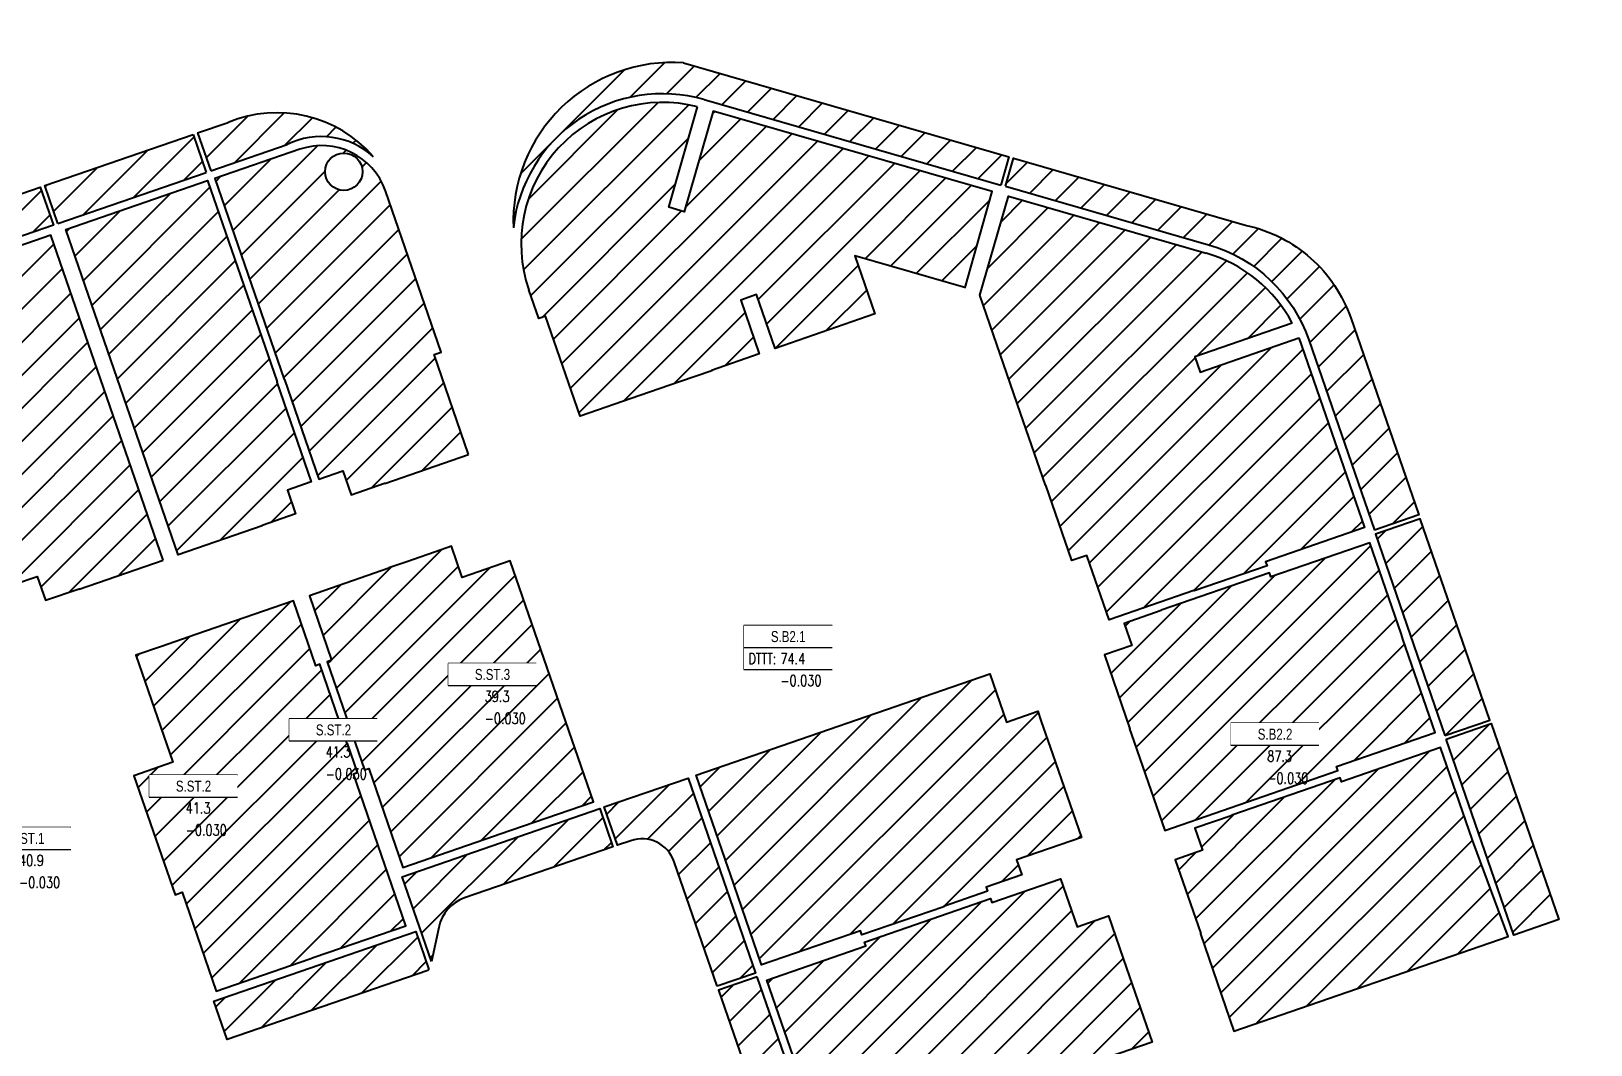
# Model space of a CAD drawing. Header units: millimetres. Extents: x -361702973 to 361248309, y -356458554 to 356543577.
# Drawn here: x -253887 to -212151, y 39952 to 67082 of the extents above; entities that cross this region are included whole.
import ezdxf
from ezdxf.enums import TextEntityAlignment as Align
from ezdxf.xclip import XClip

# ---------------------------------------------------------------- set-up
doc = ezdxf.new("R2010")
doc.units = ezdxf.units.MM
doc.header["$LTSCALE"] = 100
doc.header["$MEASUREMENT"] = 0
doc.header["$XCLIPFRAME"] = 0
doc.set_wipeout_variables(frame=1)
doc.layers.add('A-ANNO-ROOM', color=50, linetype='Continuous')
doc.layers.add('dien tich thong thuy', color=3, linetype='Continuous')
for name, color, linetype, lineweight in [('KT-Chuviet', 255, 'Continuous', 15), ('KT-Net thay', 7, 'Continuous', 15), ('KT-Net truc', 18, 'Continuous', 15)]:
    doc.layers.add(name, color=color, linetype=linetype, lineweight=lineweight)
doc.styles.add('220126_HDN_HBA typical plan$0$211210_HDN_HBA_TYPICAL PLAN CORE OPT 1$0$HBA-Text', font='GOTHIC.TTF')
doc.styles.add('font unicode ccu', font='arial.ttf')
doc.styles.add('ROMANS', font='ROMANS.SHX')
pattern_1 = [(45, (0, 0), (-441.9417382415922, 441.9417382415922), [])]

# ---------------------------------------------------------------- blocks, each defined once
blk = doc.blocks.new('A$C418F5BC8')
at = {"layer": 'A-ANNO-ROOM', "insert": (648.1133449638728, 1090.790118377889), "char_height": 600, "attachment_point": 2, "rotation": 50.44882673977027, "style": '220126_HDN_HBA typical plan$0$211210_HDN_HBA_TYPICAL PLAN CORE OPT 1$0$HBA-Text'}
blk.add_mtext_dynamic_manual_height_columns('SL-S', width=722857412.8743668, gutter_width=9765.624999999996, heights=[0], dxfattribs=at)
blk = doc.blocks.new('A$C1AAC5519')
at = {"layer": 'A-ANNO-ROOM', "insert": (772.955269176513, 1216.574747113511), "char_height": 600, "attachment_point": 2, "rotation": 50.44882673977027, "style": '220126_HDN_HBA typical plan$0$211210_HDN_HBA_TYPICAL PLAN CORE OPT 1$0$HBA-Text'}
blk.add_mtext_dynamic_manual_height_columns('1-BR', width=722857412.8743668, gutter_width=9765.624999999996, heights=[0], dxfattribs=at)
blk = doc.blocks.new('A$C2A6C5140')
at = {"layer": 'A-ANNO-ROOM', "insert": (731.4497625969816, 1190.0169191678, 0.0003277973379295924), "char_height": 600, "attachment_point": 2, "rotation": 50.44882673977027, "style": '220126_HDN_HBA typical plan$0$211210_HDN_HBA_TYPICAL PLAN CORE OPT 1$0$HBA-Text'}
blk.add_mtext_dynamic_manual_height_columns('2-BR', width=722857412.8743668, gutter_width=9765.624999999996, heights=[0], dxfattribs=at)
blk = doc.blocks.new('A$C5388591E')
at = {"layer": 'A-ANNO-ROOM', "insert": (894.3001998505497, 842.1987865094561, 0.0004622000541105721), "char_height": 600, "attachment_point": 2, "rotation": 1.4064704596368105, "style": '220126_HDN_HBA typical plan$0$211210_HDN_HBA_TYPICAL PLAN CORE OPT 1$0$HBA-Text'}
blk.add_mtext_dynamic_manual_height_columns('3-BR', width=722857412.8743668, gutter_width=9765.624999999996, heights=[0], dxfattribs=at)
blk = doc.blocks.new('A$C21AF0CCA')
at = {"layer": 'A-ANNO-ROOM', "insert": (1197.56892258345, 814.6835720778872), "char_height": 600, "attachment_point": 2, "rotation": 0.10542954816276216, "style": '220126_HDN_HBA typical plan$0$211210_HDN_HBA_TYPICAL PLAN CORE OPT 1$0$HBA-Text'}
blk.add_mtext_dynamic_manual_height_columns('1-BR+', width=722857412.8743668, gutter_width=9765.624999999996, heights=[0], dxfattribs=at)
blk = doc.blocks.new('TAG CAO DO SAN')
at = {"layer": 'KT-Net thay', "flags": 128}
blk.add_lwpolyline([(1526701.778855525, -266095.2298759429), (1526701.778855525, -266566.6584041911), (1527644.63591202, -266566.6584041911), (1527644.63591202, -266095.2298759429)], close=True, dxfattribs=at)
blk.add_wipeout([(1526701.778855525, -266095.2298759429), (1527644.6359120198, -266095.2298759429), (1527644.6359120198, -266566.65840419114), (1526701.778855525, -266566.65840419114)]).dxf.layer = 'KT-Net thay'
for points in [[(1526701.778855525, -266330.9441400666), (1527644.63591202, -266330.9441400666)], [(1526701.778855525, -266566.6584041911), (1527644.63591202, -266566.6584041911)]]:
    blk.add_lwpolyline(points, dxfattribs=at)
at = {"layer": 'KT-Chuviet', "color": 31, "style": 'ROMANS', "width": 0.75}
blk.add_text('DTTT:', height=117.8571320618522, dxfattribs=at).set_placement((1526748.92170835, -266507.8139601254))
at = {"layer": 'KT-Chuviet', "color": 31, "style": 'font unicode ccu', "width": 0.75}
blk.add_attdef('TÊNPHÒNG', text='', height=117.85713, dxfattribs=at).set_placement((1527175.308820772, -266213.4467624734), align=Align.MIDDLE_CENTER)
at = {"layer": 'KT-Chuviet', "color": 31, "ltscale": 15, "style": 'ROMANS', "width": 0.75, "flags": 8}
blk.add_attdef('CAO-DO', (1527091.943339912, -266507.7298381611), '', height=117.8571320618522, dxfattribs=at)

msp = doc.modelspace()

# ---------------------------------------------------------------- hatches: boundary and pattern name
at = {"layer": 'dien tich thong thuy'}
h = msp.add_hatch(dxfattribs=at)
h.set_pattern_fill('ANSI31', color=253, scale=5000)
h.set_pattern_definition(pattern_1)
h.paths.add_polyline_path([(-231845.1062631043, 61070.0179678716), (-228889.3843082593, 60218.52228879037), (-228172.8529891804, 62790.68784952673), (-235639.3276012808, 64941.6583965876), (-236414.1366807867, 62250.99472577882), (-236827.636473899, 62370.11732679308), (-236052.9922254796, 65059.07167916763, 0.5973425374588772), (-240569.4668688778, 60157.10119121247), (-240305.183963681, 59390.47797558299), (-240123.0178432993, 59453.27726282264), (-239199.4610879474, 56778.22509505812), (-237599.7986601193, 57330.50555497081), (-236541.1182045813, 57696.01300094396), (-235676.2140825541, 57994.61953095042), (-235679.4775418972, 58004.07203502171), (-234403.3894929206, 58444.63904610964), (-234901.0670424831, 59886.14591625018), (-234475.7043594908, 60033.00158661255), (-233978.0268099284, 58591.49471647244), (-231307.6944119664, 59513.42198279782)])
h.paths.add_polyline_path([(-236426.547325533, 66234.65685789188, 0.4472002083031207), (-240984.3261506202, 61815.53934459676, -0.4664143303602057), (-235880.2394520708, 65250.41510895458), (-227940.1992419053, 62963.01797418529), (-227721.6391196023, 63719.42883965289)])
h = msp.add_hatch(dxfattribs=at)
h.set_pattern_fill('ANSI31', color=253, scale=5000)
h.set_pattern_definition(pattern_1)
h.paths.add_polyline_path([(-244408.03605085, 62806.70887210652, 0.4138342509883371), (-246695.063142532, 63920.76184863259), (-248974.1795677987, 63136.38490237316), (-247117.2709747609, 57757.90941674932), (-247107.8184705143, 57761.17287614661), (-246185.8912081523, 55090.84047681528), (-245547.8471835382, 55311.12398197953), (-245327.5636783722, 54673.07995736006), (-244429.5770417998, 54983.11188947263), (-242181.3432697586, 55748.72957261783), (-243104.9684893184, 58423.98004700599), (-242915.8921771646, 58489.25828973053)])
h.paths.add_polyline_path([(-246021.3685628142, 63320.02411941573, -1), (-245021.3686705145, 63320.02411941573, -1)], flags=16)
h.paths.add_polyline_path([(-247038.3181763185, 64048.01551925725, -0.3069160827283526), (-244727.1443035618, 63720.35943718189, 0.3214321489939185), (-248618.2924348513, 64641.7745668514), (-249433.569143119, 64360.51055365308), (-249082.3308909848, 63342.40531238366)])
h = msp.add_hatch(dxfattribs=at)
h.set_pattern_fill('ANSI31', color=253, scale=5000)
h.set_pattern_definition(pattern_1)
h.paths.add_polyline_path([(-249168.1246561742, 63085.2937884175), (-252958.5787798198, 61776.64657219063), (-249951.3009503445, 53066.16409107115), (-247706.3234563635, 53841.23786646657), (-247709.5869157575, 53850.69037051488), (-246811.6068150449, 54160.71684163049), (-247031.8903239676, 54798.76086288405), (-246393.8462990192, 55019.04437308251), (-247315.7735772168, 57689.37676901426)])
h.paths.add_polyline_path([(-249205.2149548869, 63299.98471043275), (-249556.461399212, 64318.11369772771), (-253522.1002892045, 62949.99966014568), (-253170.589489159, 61931.10440681101)])
h = msp.add_hatch(dxfattribs=at)
h.set_pattern_fill('ANSI31', color=253, scale=5000)
h.set_pattern_definition(pattern_1)
h.paths.add_polyline_path([(-222443.1600152795, 61140.05599569435), (-227734.9859696554, 62664.54544478306), (-228500.2002299341, 60015.6465296005), (-227410.6898676693, 56859.91514830724), (-226744.9441623015, 54931.60431953356), (-226735.491655378, 54934.86777987627), (-226037.1113574155, 52912.03191265671), (-225635.3799347943, 53050.7289352305), (-225039.7986025186, 51325.64694330168), (-222771.1976258993, 52108.87718424961), (-220815.9920823125, 52773.32903103978), (-220853.5218718389, 52882.03282365862), (-218203.623183335, 53796.90538735763), (-219962.3221854021, 58870.75216640851), (-222606.145476772, 57957.97712220543), (-222745.9883149687, 58364.79694588453), (-220140.62343539, 59264.10112846866, 0.2043616135453266)])
h.paths.add_polyline_path([(-227596.7480998249, 63683.34237156624), (-227812.198783474, 62937.6929073941), (-222379.0833478302, 61367.8286599308, -0.2439221712741075), (-219698.5210903339, 58821.19024901398), (-217940.1094096726, 53729.28565928846), (-216756.9276300739, 54137.87946243828), (-218576.7572646177, 59408.95803586851, 0.0637877306253124), (-219010.8450645959, 60278.0761989376, 0.06378773062526846), (-219649.984820387, 61009.71748538356, 0.1280966705368524), (-221367.7531988213, 61883.51380016354)])
h = msp.add_hatch(dxfattribs=at)
h.set_pattern_fill('ANSI31', color=253, scale=5000)
h.set_pattern_definition(pattern_1)
h.paths.add_polyline_path([(-253360.1412285325, 61622.1390950059), (-257150.595352222, 60313.49187890653), (-255293.6869583329, 54935.01707502888), (-255284.2344542837, 54938.28053442066), (-254362.3071761087, 52267.94814054956), (-253724.2631527957, 52488.23164949349), (-253503.9796438511, 51850.18762617907), (-252605.9929704396, 52160.21951664415), (-250357.7589834417, 52925.83651489495)])
h.paths.add_polyline_path([(-253293.477069134, 61888.69399660909), (-253644.9925452976, 62907.60280422032), (-257610.6310189504, 61539.48891027219), (-257259.1155427867, 60520.58010266096)])
h = msp.add_hatch(dxfattribs=at)
h.set_pattern_fill('ANSI31', color=253, scale=5000)
h.set_pattern_definition(pattern_1)
h.paths.add_polyline_path([(-217177.217162593, 50813.52718582892), (-217219.6233474652, 50936.41622472049), (-218066.7972081273, 53390.2278170617), (-220713.4983467493, 52476.45920148333), (-220750.7219675932, 52584.27621116351), (-223647.9144639779, 51584.02592303924), (-223644.6510046413, 51574.57341898658), (-224637.1639311394, 51231.91018815213), (-224433.1977210999, 50641.12868079801), (-225165.766786696, 50388.21058171008), (-224483.7037848642, 48412.63723356954), (-224439.3092105604, 48253.40745867782), (-223554.9117290243, 45691.7788566565), (-218922.8038256378, 47291.0054426099), (-218960.3941918254, 47399.88471827858), (-216314.0739639784, 48313.52182509668)])
h.paths.add_polyline_path([(-216715.8943426056, 54030.38266540246), (-217916.7889202852, 53615.77863785681), (-216056.5535125834, 48227.66716336827), (-214852.4231610171, 48644.2684695065)])
h = msp.add_hatch(dxfattribs=at)
h.set_pattern_fill('ANSI31', color=253, scale=5000)
h.set_pattern_definition(pattern_1)
h.paths.add_polyline_path([(-241066.199487624, 52901.78092806524), (-242351.7400388459, 52457.95045828927), (-242640.5561905516, 53294.49706816886), (-242914.6788084967, 53199.85674728356), (-243831.5717029423, 52883.30119115666), (-244318.3756658089, 52715.23303380278), (-244315.1122067474, 52705.7805305588), (-246441.9256177389, 51971.50217849686), (-245846.3442881884, 50246.4201870742), (-245964.500589021, 50205.62694530714), (-244964.312530842, 47308.61469592179), (-244855.6039814906, 47346.14611916874), (-243942.6599238164, 44698.95856941455), (-241488.8529843445, 45546.13042798686), (-241365.9702825559, 45588.55504524778), (-238842.1525608722, 46459.89839107664)])
h.paths.add_polyline_path([(-238319.8690252476, 45249.79912272363), (-238672.5831432183, 46275.1210125762), (-243962.8771001179, 44448.67989517208), (-243178.8131639253, 42182.88360694584), (-242980.3217885612, 43096.33918199681, -0.2658116609130362), (-242288.4359669923, 43885.19970576284)])
h = msp.add_hatch(dxfattribs=at)
h.set_pattern_fill('ANSI31', color=253, scale=5000)
h.set_pattern_definition(pattern_1)
h.paths.add_polyline_path([(-245262.0745311482, 47205.83925714417), (-245153.3085059097, 47243.18879206401), (-245419.2723185513, 48013.54434351487), (-245428.7248226165, 48010.280884174), (-246163.0031744188, 50137.09429913875), (-246271.7069711863, 50099.56451671253), (-246870.5517603225, 51834.09901291655), (-249484.1691347203, 50931.75250505227), (-250401.0620291659, 50615.19694892531), (-251086.3685742145, 50378.59614659994), (-250097.540394164, 47514.48741549245), (-251137.3158512471, 47155.5068845784), (-250037.5876053076, 43970.17974424446), (-249848.4994571256, 44035.26034861286), (-248934.7114746796, 41388.58102032055), (-246434.5240203426, 42251.76606055302), (-246311.6414674758, 42294.19103198124), (-243858.7166622153, 43141.05873107014)])
h.paths.add_polyline_path([(-243270.416332429, 41945.35682837269, 0.0533394419833563), (-243243.4368950217, 41971.76746688935), (-243594.665752206, 42989.0904517831), (-249001.5011149459, 41122.39066011973), (-248645.6162991714, 40090.86633662925)])
h = msp.add_hatch(dxfattribs=at)
h.set_pattern_fill('ANSI31', color=253, scale=5000)
h.set_pattern_definition(pattern_1)
h.paths.add_polyline_path([(-227518.873601663, 44902.24768412081), (-225784.339123758, 45501.0925262656), (-226547.9886772773, 47712.97845448028), (-226864.5442614278, 48629.87133925191), (-226951.0259416362, 48880.36269437658), (-227787.5725426916, 48591.54651708886), (-228231.4046559631, 49877.09170116734), (-236092.0320600917, 47166.04622515467), (-235227.9750280846, 44663.33307485871), (-235185.5500533244, 44540.45052314172), (-234339.776239687, 42090.69436438549), (-231693.0752533404, 43004.46292736307), (-231654.4515606263, 42892.59065494693), (-229466.1967146897, 43648.0815495225), (-229469.4601741584, 43657.53405310489), (-228292.6234310114, 44063.83477679447), (-228331.0900720526, 44175.25214482987), (-227381.0511855094, 44503.04956840736)])
h.paths.add_polyline_path([(-236309.4410945456, 47090.99058908134), (-238549.6645266219, 46317.44139597652), (-238196.9024881028, 45291.98020354209), (-237840.0856512658, 45414.72637440572, -0.4141945202486373), (-236679.009442622, 44850.20288506612), (-235527.9817579719, 41521.0688552448), (-234508.168516712, 41873.6630323936)])
h = msp.add_hatch(dxfattribs=at)
h.set_pattern_fill('ANSI31', color=253, scale=5000)
h.set_pattern_definition(pattern_1)
h.paths.add_polyline_path([(-215284.0784400693, 45331.19261189727), (-215326.8178725374, 45453.96659767968), (-216173.7452123002, 47907.06415023684), (-218820.0157643812, 46993.44419388402), (-218857.8668168957, 47101.84373458906), (-221755.10898905, 46101.57629599833), (-221751.8442437812, 46092.12006728468), (-222744.3575230924, 45749.45671480209), (-222540.3913142591, 45158.67521064891), (-223272.9600270762, 44905.75723333785), (-222590.8983095845, 42930.18760732137), (-221699.6334497383, 40318.02553379649), (-214364.8118875286, 42850.35895316564)])
h.paths.add_polyline_path([(-214819.4865572254, 48548.97005517198), (-216023.9189363815, 48133.14211676093), (-214212.8682839049, 42886.25771529254), (-213005.0688178365, 43304.06066217112)])
h = msp.add_hatch(dxfattribs=at)
h.set_pattern_fill('ANSI31', color=253, scale=5000)
h.set_pattern_definition(pattern_1)
h.paths.add_polyline_path([(-225488.3058759599, 39020.77439942407), (-225626.9406602816, 39422.32555730709), (-223892.4061744361, 40021.17036627942), (-224656.0556858998, 42233.05630537408), (-224972.6112530829, 43149.94919600378), (-225059.0929297726, 43400.44055596532), (-225895.6395361747, 43111.62439415749), (-226339.4700221111, 44397.16494184685), (-228177.9820543589, 43762.42207811792), (-228214.6382491334, 43868.59555244975), (-231589.1823465636, 42703.54051732486), (-231552.7465027482, 42598.00525212834), (-234199.4474570219, 41684.23670022385), (-233336.0420945231, 39183.41108952845), (-233293.6171217745, 39060.52853711705), (-232446.8113244824, 36607.78312435236), (-229800.0481476428, 37521.37134901408), (-229762.5187232908, 37412.66859365081), (-227574.263799679, 38168.15945772946), (-227577.5272589328, 38177.61196125642), (-226400.6905081954, 38583.91266324018), (-226438.2825311795, 38692.79673520269)])
h.paths.add_polyline_path([(-234456.4605156819, 41769.85597825419), (-235490.4022069927, 41412.37697610163), (-233627.9150775991, 36025.47849810953), (-232596.2008427184, 36381.67421175261)])

# ---------------------------------------------------------------- linework, layer by layer
for points, elevation in [([(-236426.547325533, 66234.65685789188), (-227721.6391196023, 63719.42883965289), (-227940.1992419053, 62963.01797418529)], 1.118653840330035e-10), ([(-235880.2394520708, 65250.41510895458), (-227940.1992419053, 62963.01797418529)], -1.319057867083216e-05), ([(-228889.3843082593, 60218.52228879039), (-228172.8529891804, 62790.68784952673), (-235639.3276012808, 64941.6583965876), (-236414.1366807867, 62250.99472577882), (-236827.636473899, 62370.11732679308), (-236052.9922254796, 65059.07167916762)], -1.319057867083216e-05), ([(-253170.589489159, 61931.10440681101), (-253522.1002892045, 62949.99966014568), (-249556.461399212, 64318.11369772771)], -1.498094941788076e-10), ([(-249556.461399212, 64318.11369772771), (-249205.2149548869, 63299.98471043276)], 2.819689537230128e-05), ([(-249433.569143119, 64360.51055365308), (-248618.2924347916, 64641.774566872)], -1.498094941788076e-10), ([(-249433.569143119, 64360.51055365308), (-249082.329945732, 63342.40257245765)], 2.819691225611463e-05), ([(-249082.3308909847, 63342.40531238367), (-247037.4481355781, 64048.31586456452)], -1.500611809973172e-10), ([(-253170.589489159, 61931.10440681101), (-249205.2149548869, 63299.98471043275)], -1.500611809973172e-10), ([(-222771.1976258993, 52108.87718424961), (-225039.7986025186, 51325.64694330168), (-225635.3799347943, 53050.7289352305), (-226037.1113574155, 52912.03191265671), (-226735.491655378, 54934.86777987627), (-226744.9441623015, 54931.60431953356), (-227410.6898676693, 56859.91514830724), (-228500.2002299341, 60015.6465296005), (-227734.9859696554, 62664.54544478306), (-222443.1600151687, 61140.05599566242)], -1.319057867081586e-05), ([(-228874.8430200233, 60214.33317889087), (-231845.1062631043, 61070.0179678716), (-231307.6944119664, 59513.42198279782), (-233978.0268099284, 58591.49471647244), (-234475.7043594908, 60033.00158661255), (-234901.0670424831, 59886.14591625018), (-234403.3894929206, 58444.63904610964), (-235679.4775418972, 58004.07203502171), (-235676.2140825541, 57994.61953095042), (-236541.1182045813, 57696.01300094396), (-237599.7986601193, 57330.50555497081), (-239199.4610879474, 56778.22509505812), (-240123.0178432993, 59453.27726282264), (-240305.183963681, 59390.47797558299), (-240569.466868887, 60157.10119123913)], -1.319057867083216e-05), ([(-219962.3221854021, 58870.75216640851), (-218203.623183335, 53796.90538735763), (-220853.5218718389, 52882.03282365862), (-220815.9920823125, 52773.32903103978), (-222767.9341665567, 52099.42468018351), (-222771.1976258993, 52108.87718424962)], 5.46011756935421e-05), ([(-220140.62343539, 59264.10112846866), (-222745.9883149687, 58364.79694588453), (-222606.145476772, 57957.97712220543), (-219962.3221854021, 58870.75216640851)], -1.319057867083216e-05), ([(-244315.1122067474, 52705.7805305588), (-246441.9256177389, 51971.50217849686), (-245846.3442881884, 50246.4201870742), (-245964.500589021, 50205.62694530714), (-244964.312530842, 47308.61469592179), (-244855.6039814906, 47346.14611916874), (-243942.6599238164, 44698.95856941455), (-241488.8529843445, 45546.13042798686), (-241365.9702825559, 45588.55504524778), (-238842.1525608722, 46459.89839107664), (-241066.199487624, 52901.78092806524), (-242351.7400388459, 52457.95045828927), (-242640.5561905516, 53294.49706816886), (-242914.6788084967, 53199.85674728356), (-243831.5717029423, 52883.30119115666), (-244318.3756658089, 52715.23303380278), (-244315.1122067474, 52705.7805305588)], -1.802164525478479e-10), ([(-226864.5442614278, 48629.87133925191), (-226547.9886772773, 47712.97845448028), (-225784.339123758, 45501.0925262656), (-227518.873601663, 44902.24768412081), (-227381.0511855094, 44503.04956840736), (-228331.0900720526, 44175.25214482987), (-228292.6234310114, 44063.83477679447), (-229469.4601741584, 43657.53405310489), (-229466.1967146897, 43648.0815495225), (-231654.4515606263, 42892.59065494693), (-231693.0752533404, 43004.46292736307), (-234339.776239687, 42090.69436438549), (-235185.5500533244, 44540.45052314172), (-235227.9750280846, 44663.33307485871), (-236092.0320600917, 47166.04622515467), (-228231.4046559631, 49877.09170116734), (-227787.5725426916, 48591.54651708886), (-226951.0259416362, 48880.36269437658), (-226864.5442614282, 48629.87133925177)], -1.802164655401462e-10), ([(-224656.0556858998, 42233.05630537408), (-223892.4061744361, 40021.17036627942), (-225626.9406602816, 39422.32555730709), (-225488.3058759599, 39020.77439942407), (-226438.2825311795, 38692.79673520269), (-226400.6905081954, 38583.91266324018), (-227577.5272589328, 38177.61196125642), (-227574.263799679, 38168.15945772946), (-229762.5187232908, 37412.66859365081), (-229800.0481476428, 37521.37134901408), (-232446.8113244824, 36607.78312435236), (-233293.6171217745, 39060.52853711705), (-233336.0420945231, 39183.41108952845), (-234199.4474570219, 41684.23670022385), (-231552.7465027482, 42598.00525212834), (-231589.1823465636, 42703.54051732486), (-228214.6382491334, 43868.59555244975), (-228177.9820543589, 43762.42207811792), (-226339.4700221111, 44397.16494184685), (-225895.6395361747, 43111.62439415749), (-225059.0929297726, 43400.44055596532), (-224972.6112530829, 43149.94919600378), (-224656.055730082, 42233.05629012026)], -1.802164512657021e-10)]:
    msp.add_lwpolyline(points, dxfattribs=dict(at, elevation=elevation))
for points, elevation in [([(-242181.3432697586, 55748.72957261783), (-243104.9684893184, 58423.98004700599), (-242915.8921771646, 58489.25828973053), (-244408.03605085, 62806.70887210651, 0.4138342509883353), (-246695.063142532, 63920.7618486326), (-248974.1795677987, 63136.38490237316), (-247117.2709747609, 57757.90941674932), (-247107.8184705143, 57761.17287614661), (-246185.8912081523, 55090.84047681528), (-245547.8471835382, 55311.12398197953), (-245327.5636783722, 54673.07995736006), (-244429.5770417998, 54983.11188947263), (-244426.3122251491, 54973.65558408885)], -3.881667465805473e-05), ([(-235527.9817579719, 41521.0688552448), (-236679.009442619, 44850.20288505755, 0.4141945202515552), (-237840.0856512658, 45414.72637440571), (-238196.9024881028, 45291.98020354209), (-238549.6645266219, 46317.44139597652), (-236309.4410945456, 47090.99058908134), (-234508.168516712, 41873.6630323936)], 5.367186681264426e-05), ([(-243178.8131639253, 42182.88360694584), (-243962.8771001179, 44448.67989517208), (-238672.5831432183, 46275.1210125762), (-238319.8690252476, 45249.79912272363), (-242288.4359669923, 43885.19970576283, 0.2658116609130207), (-242980.3217885612, 43096.33918199682)], 1.118653840330035e-10)]:
    msp.add_lwpolyline(points, format="xyb", close=True, dxfattribs=dict(at, elevation=elevation))
for points, elevation in [([(-227812.198783474, 62937.6929073941), (-227596.7480998249, 63683.34237156624), (-221367.7531988214, 61883.51380016354, -0.1280966705368535), (-219649.984820387, 61009.71748538356, -0.06378773062526846), (-219010.8450645959, 60278.0761989376, -0.06378773062530428), (-218576.7572646177, 59408.95803586862), (-216756.9276300739, 54137.87946243828), (-217940.1094096726, 53729.28565928846)], 1.118653840330035e-10), ([(-227812.198783474, 62937.6929073941), (-222379.0833478213, 61367.82865992825, -0.2439221712705235), (-219698.5210903486, 58821.19024905664), (-217940.1094096726, 53729.28565928846)], 5.46011756935421e-05)]:
    msp.add_lwpolyline(points, format="xyb", dxfattribs=dict(at, elevation=elevation))
for points, elevation in [([(-247709.5869157575, 53850.69037051488), (-247706.3234563635, 53841.23786646657), (-249951.3009503445, 53066.16409107115), (-252958.5787798198, 61776.64657219063), (-249168.1246561742, 63085.2937884175), (-247306.3210731677, 57692.64022840605), (-247315.7735772168, 57689.37676901426), (-246393.8462990192, 55019.04437308251), (-247031.8903239676, 54798.76086288405), (-246811.6068150449, 54160.71684163049)], -4.780774794661687e-05), ([(-257610.6310189504, 61539.48891027219), (-253644.9925452976, 62907.60280422032), (-253293.477069134, 61888.69399660909), (-257259.1155427867, 60520.58010266096)], 3.742690228358439e-10), ([(-250357.7589834417, 52925.83651489495), (-253360.1412285325, 61622.1390950059), (-257150.595352222, 60313.49187890653), (-255293.6869583329, 54935.01707502888), (-255284.2344542837, 54938.28053442066), (-254362.3071761087, 52267.94814054956), (-253724.2631527957, 52488.23164949349), (-253503.9796438511, 51850.18762617907), (-252605.9929704396, 52160.21951664415), (-252602.7282181574, 52150.76326777286)], -5.460150597392439e-05), ([(-223644.6510046413, 51574.57341898658), (-224637.1639311394, 51231.91018815213), (-224433.1977210999, 50641.12868079801), (-225165.766786696, 50388.21058171008), (-224483.7037848642, 48412.63723356954), (-224493.1562889509, 48409.37377417083), (-224439.3092105604, 48253.40745867782), (-223554.9117290243, 45691.7788566565), (-218922.8038256378, 47291.0054426099), (-218960.3941918254, 47399.88471827858), (-216314.0739639784, 48313.52182509668), (-217177.217162593, 50813.52718582892), (-217219.6233474652, 50936.41622472049), (-218066.7972081273, 53390.2278170617), (-220713.4983467493, 52476.45920148333), (-220750.7219675932, 52584.27621116351), (-223647.9144639779, 51584.02592303924)], 0.000179201080283248), ([(-245428.7248226165, 48010.280884174), (-246163.0031744188, 50137.09429913875), (-246271.7069711863, 50099.56451671253), (-246870.5517603225, 51834.09901291655), (-249484.1691347203, 50931.75250505227), (-250401.0620291659, 50615.19694892531), (-251086.3685742145, 50378.59614659994), (-250097.540394164, 47514.48741549245), (-251137.3158512471, 47155.5068845784), (-250037.5876053076, 43970.17974424446), (-249848.4994571256, 44035.26034861286), (-248934.7114746796, 41388.58102032055), (-246434.5240203426, 42251.76606055302), (-246311.6414674758, 42294.19103198124), (-243858.7166622153, 43141.05873107014), (-245262.0745311482, 47205.83925714417), (-245153.3085059097, 47243.18879206401), (-245419.2723185513, 48013.54434351487)], -1.802164525478479e-10), ([(-221751.8442437812, 46092.12006728468), (-222744.3575230924, 45749.45671480209), (-222540.3913142591, 45158.67521064891), (-223272.9600270762, 44905.75723333785), (-222590.8983095845, 42930.18760732137), (-222600.3508144285, 42926.92414771808), (-221699.6334497383, 40318.02553379649), (-214364.8118875286, 42850.35895316564), (-215284.0784400693, 45331.19261189728), (-215326.8178725374, 45453.96659767954), (-216173.7452123002, 47907.06415023684), (-218820.0157643812, 46993.44419388402), (-218857.8668168957, 47101.84373458906), (-221755.10898905, 46101.57629599833)], 0.0001792005026886894)]:
    msp.add_lwpolyline(points, close=True, dxfattribs=dict(at, elevation=elevation))
for points in [[(-216056.5535125834, 48227.66716336827), (-214852.4231610171, 48644.2684695065), (-216715.8943426056, 54030.38266540246), (-217916.7889202852, 53615.77863785681)], [(-216023.9189363815, 48133.14211676093), (-214819.4865572254, 48548.97005517198), (-213005.0688178365, 43304.06066217112), (-214212.8682839049, 42886.25771529254)], [(-234456.4605156819, 41769.85597825419), (-235490.4022069927, 41412.37697610163), (-233627.9150775991, 36025.47849810953), (-232596.2008427184, 36381.67421175261)]]:
    msp.add_lwpolyline(points, close=True, dxfattribs=at)
msp.add_lwpolyline([(-243243.4368950217, 41971.76746688935, -0.05333944198335537), (-243270.416332429, 41945.35682837269), (-248645.6162991714, 40090.86633662925), (-249001.5011149459, 41122.39066011973), (-243594.665752206, 42989.0904517831)], format="xyb", close=True, dxfattribs=at)
msp.add_circle((-245521.3686166644, 63320.02411941573, 5.46011756935421e-05), 499.9999461498548, dxfattribs=at)
for centre, radius, start, end in [((-236729.0585644114, 61986.70591927691), 4258.708751080259, 85.92664643133885, 182.3034598591752), ((-236991.6940797222, 61392.32055196505, -1.319057867083216e-05), 4014.999999999995, 73.9291647287175, 173.949244908296), ((-236991.6940797222, 61392.32055196504, -1.319057867083216e-05), 3784.999999999995, 75.6404645180661, 199.0471379545759), ((-247315.3234934199, 61467.33716654436), 3431.440057877021, 41.039725646995, 112.3160244428876), ((-246124.4843777986, 62178.94357633212), 2080.510067062239, 47.80674219459492, 116.08055038563), ((-223490.9447638874, 57502.97308206912, -1.319057867083216e-05), 3784.999999999995, 27.72908425101054, 73.92916472871747)]:
    msp.add_arc(centre, radius, start, end, dxfattribs=at)

# ---------------------------------------------------------------- block references
at = {"layer": 'A-ANNO-ROOM'}
for p in [(-193366.6029767873, 192837.9996409905, 5.460855537377236e-05), (-194725.1126339572, 187914.7636662904, 5.460855537377236e-05), (-204628.500881133, 156603.4286092457, 5.461079910308954e-05), (-263479.6090599558, 50485.12915140932, 5.460850030168077e-05), (-269121.1781233152, 49296.5544193383, 5.460850030168077e-05), (-249390.2929153891, 45734.43883928895, 5.460850030168077e-05), (-231828.0778406897, 44407.82273046864, 5.460832008522107e-05), (-260545.3674363113, 42210.52099001262, 5.460850030168077e-05), (-266005.9544405445, 40714.37009385967, 5.460850030168077e-05), (-231175.8712175231, 40645.45605562796, 5.460850030168077e-05), (-228303.7210763374, 35687.765146195, 5.460832008522128e-05)]:
    msp.add_blockref('A$C21AF0CCA', p, dxfattribs=at)
at = {"layer": 'dien tich thong thuy'}
for name, p, rotation in [('A$C2A6C5140', (-235738.0721845079, 62244.32288491951, 3.214423980650787e-05), 310.9576437198666), ('A$C2A6C5140', (-226971.972951604, 58672.53392838872, 1.895367564819208e-05), 310.9576437198666), ('A$C2A6C5140', (-182858.1837168724, 33888.05154022964, 0.000178988243818107), 310.9576437198666), ('A$C2A6C5140', (-180585.3237963979, 23151.33387848926, 0.000178988243818107), 310.9576437198666), ('A$C2A6C5140', (-203396.9752949114, 23120.58807031136, 0.0001030398263186841), 310.9576437198666), ('A$C2A6C5140', (-196571.0380073554, 22922.69606213347, 0.000178988243818107), 310.9576437198666), ('A$C418F5BC8', (-247792.2532073302, 59981.48598654423, -1.001597833679712e-05), 309.6632197063607), ('A$C418F5BC8', (-251962.2979944813, 57974.75306764379, -1.001597833679712e-05), 309.6632197063607), ('A$C418F5BC8', (-255726.2573242666, 56926.2422651329, -1.001597833679712e-05), 309.6632197063607), ('A$C418F5BC8', (-259675.3290057395, 55322.63898630807, -1.001597833679712e-05), 309.6632197063607), ('A$C1AAC5519', (-244712.9849651629, 48430.23954045825, 0.0003723829774320968), 309.6566028083925), ('A$C1AAC5519', (-223357.5065853495, 48059.78935259463, 0.0005547181599990354), 309.6566028083925), ('A$C1AAC5519', (-221487.8086388012, 45005.57789840109, 0.0003723828570649432), 309.6566028083925), ('A$C418F5BC8', (-206278.2197520126, 33163.06303948996, -1.001597833679712e-05), 309.6632197063607), ('A$C418F5BC8', (-201711.797739714, 33256.21495891846, -1.001597833679712e-05), 309.6632197063607), ('A$C418F5BC8', (-197487.0809651244, 33411.4671110799, -1.001597833679712e-05), 309.6632197063607), ('A$C418F5BC8', (-193448.7475272998, 33349.36583146098, -1.001597833679712e-05), 309.6632197063607), ('A$C1AAC5519', (-271599.8972878471, 39640.33326624559, 0.0003723828655667127), 309.6566028083925), ('A$C418F5BC8', (-226889.0124284044, 31090.29572592763, -1.001597833679712e-05), 309.6632197063607), ('A$C1AAC5519', (-217339.68294671, 23702.2762728755, -0.3423708923741385), 309.6566028083925), ('A$C1AAC5519', (-211634.5547104646, 23442.24319922904, 0.0003723828655667127), 309.6566028083925), ('A$C1AAC5519', (-187964.0545017801, 23164.08220845302, 0.0003723828655667127), 309.6566028083925)]:
    msp.add_blockref(name, p, dxfattribs=dict(at, rotation=rotation))
for name, p in [('A$C418F5BC8', (-197463.7292652081, 182913.4540568058, 9.919419487628366e-05)), ('A$C418F5BC8', (-200258.9907205751, 179138.6891211519, 4.458552763712727e-05)), ('A$C2A6C5140', (-188160.0390614129, 177105.642765429, 9.919419487628366e-05)), ('A$C418F5BC8', (-200994.9430359419, 174771.894767079, 4.458552763712727e-05)), ('A$C2A6C5140', (-234759.4766391878, 172444.9136382493, 4.458552763712727e-05)), ('A$C418F5BC8', (-200719.9128290097, 170423.8323274105, 4.458552763712727e-05)), ('A$C2A6C5140', (-190797.8283776039, 169517.5067573905, 9.919419487628366e-05)), ('A$C1AAC5519', (-230167.9898228928, 167012.0323451896, 0.0003723828655667197)), ('A$C418F5BC8', (-202290.0123814641, 165833.5958576689, 9.919419487628366e-05)), ('A$C1AAC5519', (-241412.7857485664, 165333.8017953324, 0.0003723828655667197)), ('A$C418F5BC8', (-226321.6487100684, 164849.0004456656, 4.458552763712727e-05)), ('A$C418F5BC8', (-223174.4637594427, 162010.1787619262, 0.05488942016446244)), ('A$C418F5BC8', (-203583.8919471729, 161846.927602817, 4.458552763712727e-05)), ('A$C418F5BC8', (-244807.1773967599, 161329.3218979316, 0.05488941081008353)), ('A$C2A6C5140', (-193344.5366901597, 160504.8948145737, 9.919419487628366e-05)), ('A$C418F5BC8', (-219934.1653648383, 159334.2093209107, 0.05488940151768119)), ('A$C1AAC5519', (-248428.8589248053, 157037.2006521042, 0.0003723828655667197)), ('A$C1AAC5519', (-252286.3459864925, 152336.1708680308, 0.02738517669695963)), ('A$C2A6C5140', (-195752.5445711951, 151816.0180695198, 4.458552763712727e-05)), ('A$C418F5BC8', (-228142.1604593961, 149140.0456224125, 0.05488939420954132)), ('A$C1AAC5519', (-255923.8224010994, 147682.0149176453, 0.0004269909932618908)), ('A$C418F5BC8', (-224737.6489350568, 146340.2200414557, 0.05488939420954583)), ('A$C2A6C5140', (-198038.3940573054, 144980.9671920894, 4.458552763712727e-05)), ('A$C418F5BC8', (-221724.5828443308, 144236.942033412, 4.458552763895914e-05)), ('A$C1AAC5519', (-260576.8913636276, 142107.7025675907, 0.027822102169103)), ('A$C418F5BC8', (-245667.6157152384, 140788.472051876, 9.916924510345083e-05)), ('A$C418F5BC8', (-263605.4986913943, 138503.2694156115, 0.05488941081008353)), ('A$C2A6C5140', (-199977.0465312221, 137220.1243192966, 9.919419487628366e-05)), ('A$C418F5BC8', (-247616.0924330471, 136995.8708936881, 4.458552763712727e-05)), ('A$C418F5BC8', (-266636.7078710849, 135433.6128811316, 4.458552763712727e-05)), ('A$C1AAC5519', (-268569.1861684484, 131058.0044733415, 0.0003723828655667197)), ('A$C418F5BC8', (-252583.1748971227, 130659.4905633791, 9.92039971646407e-05)), ('A$C418F5BC8', (-256446.2619547517, 127486.843743643, 4.458552763712727e-05)), ('A$C418F5BC8', (-258902.9768848096, 124459.8911733059, 0.05488941081005369)), ('A$C2A6C5140', (-265461.1614808204, 122023.7036381988, 0.02705737929207316)), ('A$C5388591E', (-193808.7999730141, 199941.1790572023, 4.458570785358675e-05)), ('A$C5388591E', (-210573.5526519337, 135718.1497136029, 9.91946273371655e-05)), ('A$C5388591E', (-276921.94039411, 49051.50231821807, -1.001579812033762e-05)), ('A$C5388591E', (-224277.5649896398, 23412.81915787171, 4.458552763712727e-05))]:
    msp.add_blockref(name, p, dxfattribs=at)

# ---------------------------------------------------------------- next in the draw order: block references
at = {"layer": 'KT-Net truc'}
ref = msp.add_blockref('TAG CAO DO SAN', (-4051568.354829513, 716412.1331886705, -0.0001650873876440862), dxfattribs=dict(at, xscale=2.5, yscale=2.5, zscale=2.5))
XClip(ref).set_block_clipping_path([(1526674.1636322693, -266566.65840419114), (1527644.6359120198, -266095.2298759429)])
ref.add_attrib('CAO-DO', '74.4', (-233838.4964797315, 50142.80859326763, -0.0001650873876440862), dxfattribs={"layer": 'KT-Chuviet', "color": 31, "ltscale": 15, "height": 294.6428301546305, "style": 'ROMANS', "width": 0.7500000000000001})
ref.add_attrib('CAO-DO', '-0.030', (-233838.4964797315, 49553.52293295837, -0.0001650873876440862), dxfattribs={"layer": 'KT-Chuviet', "color": 31, "ltscale": 15, "height": 294.6428301546305, "style": 'ROMANS', "width": 0.7500000000000001})
ref.add_attrib('TÊNPHÒNG', 'S.B2.1', dxfattribs={"layer": 'KT-Chuviet', "color": 31, "height": 294.642825, "style": 'font unicode ccu', "width": 0.7500000000000001}).set_placement((-233630.0827775804, 50878.51628248678, -0.0001650873876440862), align=Align.MIDDLE_CENTER)
ref = msp.add_blockref('TAG CAO DO SAN', (-4059480.927031334, 715398.6265726364, -0.0001518968089732541), dxfattribs=dict(at, xscale=2.5, yscale=2.5, zscale=2.5))
XClip(ref).set_block_clipping_path([(1526674.1636322693, -266330.944140067), (1527644.6359120198, -266095.2298759429)])
ref.add_attrib('CAO-DO', '39.3', (-241751.0686815523, 49129.30197723351, -0.0001518968089732541), dxfattribs={"layer": 'KT-Chuviet', "color": 31, "ltscale": 15, "height": 294.6428301546305, "style": 'ROMANS', "width": 0.7500000000000001})
ref.add_attrib('CAO-DO', '-0.030', (-241751.0686815523, 48540.01631692426, -0.0001518968089732541), dxfattribs={"layer": 'KT-Chuviet', "color": 31, "ltscale": 15, "height": 294.6428301546305, "style": 'ROMANS', "width": 0.7500000000000001})
ref.add_attrib('TÊNPHÒNG', 'S.ST.3', dxfattribs={"layer": 'KT-Chuviet', "color": 31, "height": 294.642825, "style": 'font unicode ccu', "width": 0.7500000000000001}).set_placement((-241542.6549794012, 49865.00966645266, -0.0001518968089732541), align=Align.MIDDLE_CENTER)
ref = msp.add_blockref('TAG CAO DO SAN', (-4063736.199867418, 713913.952286275, -0.0001584344168112382), dxfattribs=dict(at, xscale=2.5, yscale=2.5, zscale=2.5))
XClip(ref).set_block_clipping_path([(1526674.1636322693, -266330.944140067), (1527644.6359120198, -266095.2298759429)])
ref.add_attrib('CAO-DO', '41.3', (-246006.3415176366, 47644.6276908721, -0.0001584344168112382), dxfattribs={"layer": 'KT-Chuviet', "color": 31, "ltscale": 15, "height": 294.6428301546305, "style": 'ROMANS', "width": 0.7500000000000001})
ref.add_attrib('CAO-DO', '-0.030', (-246006.3415176366, 47055.34203056285, -0.0001584344168112382), dxfattribs={"layer": 'KT-Chuviet', "color": 31, "ltscale": 15, "height": 294.6428301546305, "style": 'ROMANS', "width": 0.7500000000000001})
ref.add_attrib('TÊNPHÒNG', 'S.ST.2', dxfattribs={"layer": 'KT-Chuviet', "color": 31, "height": 294.642825, "style": 'font unicode ccu', "width": 0.7500000000000001}).set_placement((-245797.9278154855, 48380.33538009126, -0.0001584344168112382), align=Align.MIDDLE_CENTER)
ref = msp.add_blockref('TAG CAO DO SAN', (-4038539.553905159, 713799.5206142312, -0.0001518968089732541), dxfattribs=dict(at, xscale=2.5, yscale=2.5, zscale=2.5))
XClip(ref).set_block_clipping_path([(1526674.1636322693, -266330.944140067), (1527644.6359120198, -266095.2298759429)])
ref.add_attrib('CAO-DO', '87.3', (-220809.6955553776, 47530.19601882836, -0.0001518968089732541), dxfattribs={"layer": 'KT-Chuviet', "color": 31, "ltscale": 15, "height": 294.6428301546305, "style": 'ROMANS', "width": 0.7500000000000001})
ref.add_attrib('CAO-DO', '-0.030', (-220809.6955553776, 46940.9103585191, -0.0001518968089732541), dxfattribs={"layer": 'KT-Chuviet', "color": 31, "ltscale": 15, "height": 294.6428301546305, "style": 'ROMANS', "width": 0.7500000000000001})
ref.add_attrib('TÊNPHÒNG', 'S.B2.2', dxfattribs={"layer": 'KT-Chuviet', "color": 31, "height": 294.642825, "style": 'font unicode ccu', "width": 0.7500000000000001}).set_placement((-220601.2818532265, 48265.90370804751, -0.0001518968089732541), align=Align.MIDDLE_CENTER)
ref = msp.add_blockref('TAG CAO DO SAN', (-4067481.853553121, 712409.2919520265, -0.0002543060628937953), dxfattribs=dict(at, xscale=2.5, yscale=2.5, zscale=2.5))
XClip(ref).set_block_clipping_path([(1526674.1636322693, -266330.944140067), (1527644.6359120198, -266095.2298759429)])
ref.add_attrib('CAO-DO', '41.3', (-249751.9952033401, 46139.96735662375, -0.0002543060628937953), dxfattribs={"layer": 'KT-Chuviet', "color": 31, "ltscale": 15, "height": 294.6428301546305, "style": 'ROMANS', "width": 0.7500000000000001})
ref.add_attrib('CAO-DO', '-0.030', (-249751.9952033401, 45550.6816963145, -0.0002543060628937953), dxfattribs={"layer": 'KT-Chuviet', "color": 31, "ltscale": 15, "height": 294.6428301546305, "style": 'ROMANS', "width": 0.7500000000000001})
ref.add_attrib('TÊNPHÒNG', 'S.ST.2', dxfattribs={"layer": 'KT-Chuviet', "color": 31, "height": 294.642825, "style": 'font unicode ccu', "width": 0.7500000000000001}).set_placement((-249543.5815011889, 46875.67504584291, -0.0002543060628937953), align=Align.MIDDLE_CENTER)
ref = msp.add_blockref('TAG CAO DO SAN', (-4071941.596593519, 711009.4221134136, -0.0002543060628937953), dxfattribs=dict(at, xscale=2.5, yscale=2.5, zscale=2.5))
XClip(ref).set_block_clipping_path([(1526674.1636322693, -266330.944140067), (1527644.6359120198, -266095.2298759429)])
ref.add_attrib('CAO-DO', '40.9', (-254211.7382437373, 44740.09751801072, -0.0002543060628937953), dxfattribs={"layer": 'KT-Chuviet', "color": 31, "ltscale": 15, "height": 294.6428301546305, "style": 'ROMANS', "width": 0.7500000000000001})
ref.add_attrib('CAO-DO', '-0.030', (-254211.7382437373, 44150.81185770147, -0.0002543060628937953), dxfattribs={"layer": 'KT-Chuviet', "color": 31, "ltscale": 15, "height": 294.6428301546305, "style": 'ROMANS', "width": 0.7500000000000001})
ref.add_attrib('TÊNPHÒNG', 'S.ST.1', dxfattribs={"layer": 'KT-Chuviet', "color": 31, "height": 294.642825, "style": 'font unicode ccu', "width": 0.7500000000000001}).set_placement((-254003.3245415862, 45475.80520722987, -0.0002543060628937953), align=Align.MIDDLE_CENTER)

doc.saveas('drawing.dxf')
